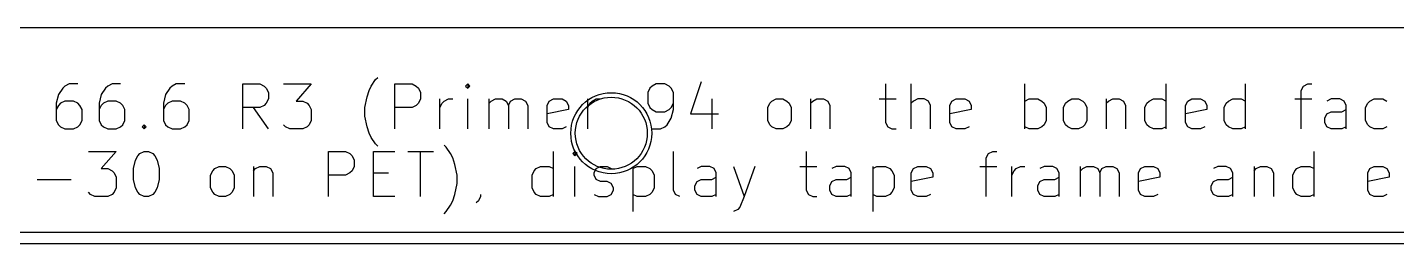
# Model space of a CAD drawing. Header units: millimetres. Extents: x 76 to 518, y -366 to -54.
# Drawn here: x 271 to 331.9, y -365.5 to -355.9 of the extents above; entities that cross this region are included whole.
import ezdxf

# ---------------------------------------------------------------- set-up
doc = ezdxf.new("R2010")
doc.units = ezdxf.units.MM
doc.layers.add('BLACK', color=7, linetype='CONTINUOUS')
doc.layers.add('WHITE', color=7, linetype='CONTINUOUS')

msp = doc.modelspace()

# ---------------------------------------------------------------- linework, layer by layer
at = {"layer": 'BLACK'}
msp.add_circle((297, -360.6), 1.6, dxfattribs=at)
at = {"layer": 'WHITE', "linetype": 'CONTINUOUS'}
for p, q in [((91.549999, -355.9), (502.45, -355.9)), ((272.904759, -358.409638), (272.714283, -358.504876)), ((273.285712, -358.409638), (272.904759, -358.409638)), ((274.809521, -358.409638), (274.619045, -358.504876)), ((275.190474, -358.409638), (274.809521, -358.409638)), ((277.666664, -358.409638), (277.476188, -358.504876)), ((278.047617, -358.409638), (277.666664, -358.409638)), ((280.619046, -360.409638), (280.619046, -358.409638)), ((280.619046, -358.409638), (281.380951, -358.409638)), ((281.380951, -358.409638), (281.571427, -358.504876)), ((282.42857, -358.409638), (283.666665, -358.409638)), ((283.666665, -358.409638), (282.999998, -359.171542)), ((286.333332, -358.504876), (286.523808, -358.219161)), ((286.523808, -358.219161), (286.619047, -358.123923)), ((287.380951, -360.409638), (287.380951, -358.409638)), ((287.380951, -358.409638), (288.142856, -358.409638)), ((288.142856, -358.409638), (288.333332, -358.504876)), ((290.619046, -358.409638), (290.523808, -358.504876)), ((290.714284, -358.504876), (290.619046, -358.409638)), ((290.619046, -358.409638), (290.619046, -358.600114)), ((298.999999, -358.409638), (298.809523, -358.504876)), ((299.380952, -358.409638), (298.999999, -358.409638)), ((299.571428, -358.504876), (299.380952, -358.409638)), ((300.999999, -358.3144), (300.523809, -359.742971)), ((309.190477, -358.409638), (309.190477, -360.123923)), ((310.333334, -360.409638), (310.333334, -358.409638)), ((315.380954, -360.409638), (315.380954, -358.409638)), ((321.666669, -360.409638), (321.666669, -358.409638)), ((325.190479, -360.409638), (325.190479, -358.409638)), ((327.761908, -358.504876), (327.952384, -358.409638)), ((327.952384, -358.409638), (328.14286, -358.409638)), ((272.428569, -358.885828), (272.333331, -359.26678)), ((272.619045, -358.600114), (272.428569, -358.885828)), ((272.714283, -358.504876), (272.619045, -358.600114)), ((274.333331, -358.885828), (274.238093, -359.26678)), ((274.523807, -358.600114), (274.333331, -358.885828)), ((274.619045, -358.504876), (274.523807, -358.600114)), ((277.190474, -358.885828), (277.095236, -359.26678)), ((277.38095, -358.600114), (277.190474, -358.885828)), ((277.476188, -358.504876), (277.38095, -358.600114)), ((281.571427, -358.504876), (281.666665, -358.600114)), ((281.666665, -358.600114), (281.761903, -358.79059)), ((281.761903, -358.79059), (281.761903, -359.076304)), ((286.047618, -359.457257), (286.142856, -358.981066)), ((286.142856, -358.981066), (286.238094, -358.695352)), ((286.238094, -358.695352), (286.333332, -358.504876)), ((288.333332, -358.504876), (288.42857, -358.600114)), ((288.42857, -358.600114), (288.523808, -358.79059)), ((288.523808, -358.79059), (288.523808, -359.076304)), ((290.523808, -358.504876), (290.619046, -358.600114)), ((290.619046, -358.600114), (290.714284, -358.504876)), ((298.714285, -358.600114), (298.619047, -358.79059)), ((298.619047, -358.79059), (298.619047, -359.26678)), ((298.809523, -358.504876), (298.714285, -358.600114)), ((299.666666, -358.600114), (299.571428, -358.504876)), ((299.761904, -358.79059), (299.666666, -358.600114)), ((299.761904, -359.552495), (299.761904, -358.79059)), ((327.66667, -358.695352), (327.761908, -358.504876)), ((327.66667, -360.409638), (327.66667, -358.695352)), ((272.333331, -359.26678), (272.333331, -360.028685)), ((272.428569, -359.362019), (272.333331, -359.552495)), ((272.523807, -359.26678), (272.428569, -359.362019)), ((272.714283, -359.171542), (272.523807, -359.26678)), ((273.095236, -359.171542), (272.714283, -359.171542)), ((273.285712, -359.26678), (273.095236, -359.171542)), ((273.38095, -359.362019), (273.285712, -359.26678)), ((273.476188, -359.552495), (273.38095, -359.362019)), ((273.476188, -360.028685), (273.476188, -359.552495)), ((274.238093, -359.26678), (274.238093, -360.028685)), ((274.333331, -359.362019), (274.238093, -359.552495)), ((274.428569, -359.26678), (274.333331, -359.362019)), ((274.619045, -359.171542), (274.428569, -359.26678)), ((274.999998, -359.171542), (274.619045, -359.171542)), ((275.190474, -359.26678), (274.999998, -359.171542)), ((275.285712, -359.362019), (275.190474, -359.26678)), ((275.38095, -359.552495), (275.285712, -359.362019)), ((275.38095, -360.028685), (275.38095, -359.552495)), ((277.095236, -359.26678), (277.095236, -360.028685)), ((277.190474, -359.362019), (277.095236, -359.552495)), ((277.285712, -359.26678), (277.190474, -359.362019)), ((277.476188, -359.171542), (277.285712, -359.26678)), ((277.857141, -359.171542), (277.476188, -359.171542)), ((278.047617, -359.26678), (277.857141, -359.171542)), ((278.142855, -359.362019), (278.047617, -359.26678)), ((278.238093, -359.552495), (278.142855, -359.362019)), ((278.238093, -360.028685), (278.238093, -359.552495)), ((281.380951, -359.457257), (280.619046, -359.457257)), ((281.761903, -360.409638), (281.095236, -359.457257)), ((281.571427, -359.362019), (281.380951, -359.457257)), ((281.666665, -359.26678), (281.571427, -359.362019)), ((281.761903, -359.076304), (281.666665, -359.26678)), ((282.999998, -359.171542), (283.285713, -359.171542)), ((283.285713, -359.171542), (283.476189, -359.26678)), ((283.476189, -359.26678), (283.571427, -359.362019)), ((283.571427, -359.362019), (283.666665, -359.552495)), ((283.666665, -359.552495), (283.666665, -360.028685)), ((286.047618, -359.838209), (286.047618, -359.457257)), ((288.142856, -359.457257), (287.380951, -359.457257)), ((288.333332, -359.362019), (288.142856, -359.457257)), ((288.42857, -359.26678), (288.333332, -359.362019)), ((288.523808, -359.076304), (288.42857, -359.26678)), ((289.380951, -360.409638), (289.380951, -359.076304)), ((289.380951, -359.457257), (289.476189, -359.26678)), ((289.476189, -359.26678), (289.571427, -359.171542)), ((289.571427, -359.171542), (289.761903, -359.076304)), ((289.761903, -359.076304), (289.95238, -359.076304)), ((290.619046, -360.409638), (290.619046, -359.076304)), ((291.571427, -360.409638), (291.571427, -359.076304)), ((291.571427, -359.26678), (291.666665, -359.171542)), ((291.666665, -359.171542), (291.857141, -359.076304)), ((291.857141, -359.076304), (292.142856, -359.076304)), ((292.142856, -359.076304), (292.333332, -359.171542)), ((292.333332, -359.171542), (292.42857, -359.362019)), ((292.42857, -359.362019), (292.523808, -359.171542)), ((292.42857, -359.362019), (292.42857, -360.409638)), ((292.523808, -359.171542), (292.714284, -359.076304)), ((292.714284, -359.076304), (292.999998, -359.076304)), ((292.999998, -359.076304), (293.190475, -359.171542)), ((293.190475, -359.171542), (293.285713, -359.362019)), ((293.285713, -359.362019), (293.285713, -360.409638)), ((294.142856, -359.362019), (294.238094, -359.171542)), ((294.142856, -360.123923), (294.142856, -359.362019)), ((295.095237, -359.552495), (294.142856, -359.742971)), ((294.238094, -359.171542), (294.42857, -359.076304)), ((294.42857, -359.076304), (294.809523, -359.076304)), ((294.809523, -359.076304), (294.999999, -359.171542)), ((294.999999, -359.171542), (295.095237, -359.362019)), ((295.095237, -359.362019), (295.095237, -359.552495)), ((295.95238, -360.409638), (295.95238, -359.076304)), ((295.95238, -359.457257), (296.047618, -359.26678)), ((296.047618, -359.26678), (296.142856, -359.171542)), ((296.142856, -359.171542), (296.333332, -359.076304)), ((296.333332, -359.076304), (296.523809, -359.076304)), ((298.619047, -359.26678), (298.714285, -359.457257)), ((298.714285, -359.457257), (298.809523, -359.552495)), ((298.809523, -359.552495), (298.999999, -359.647733)), ((298.999999, -359.647733), (299.380952, -359.647733)), ((299.380952, -359.647733), (299.571428, -359.552495)), ((299.571428, -359.552495), (299.666666, -359.457257)), ((299.666666, -359.457257), (299.761904, -359.26678)), ((299.666666, -359.933447), (299.761904, -359.552495)), ((301.47619, -359.076304), (301.47619, -360.409638)), ((303.952381, -359.457257), (304.047619, -359.26678)), ((303.952381, -360.028685), (303.952381, -359.457257)), ((304.047619, -359.26678), (304.142857, -359.171542)), ((304.142857, -359.171542), (304.333333, -359.076304)), ((304.333333, -359.076304), (304.619048, -359.076304)), ((304.619048, -359.076304), (304.809524, -359.171542)), ((304.809524, -359.171542), (304.904762, -359.26678)), ((304.904762, -359.26678), (305, -359.457257)), ((305, -359.457257), (305, -360.028685)), ((305.857143, -359.076304), (305.857143, -360.409638)), ((305.857143, -359.26678), (305.952381, -359.171542)), ((305.952381, -359.171542), (306.142857, -359.076304)), ((306.142857, -359.076304), (306.428572, -359.076304)), ((306.428572, -359.076304), (306.619048, -359.171542)), ((306.619048, -359.171542), (306.714286, -359.362019)), ((306.714286, -359.362019), (306.714286, -360.409638)), ((308.904763, -359.076304), (309.666667, -359.076304)), ((310.428572, -359.171542), (310.333334, -359.26678)), ((310.619048, -359.076304), (310.428572, -359.171542)), ((310.904763, -359.076304), (310.619048, -359.076304)), ((311.095239, -359.171542), (310.904763, -359.076304)), ((311.190477, -359.362019), (311.095239, -359.171542)), ((311.190477, -360.409638), (311.190477, -359.362019)), ((312.04762, -359.362019), (312.142858, -359.171542)), ((312.04762, -360.123923), (312.04762, -359.362019)), ((313.000001, -359.552495), (312.04762, -359.742971)), ((312.142858, -359.171542), (312.333334, -359.076304)), ((312.333334, -359.076304), (312.714287, -359.076304)), ((312.714287, -359.076304), (312.904763, -359.171542)), ((312.904763, -359.171542), (313.000001, -359.362019)), ((313.000001, -359.362019), (313.000001, -359.552495)), ((315.380954, -359.171542), (315.57143, -359.076304)), ((315.57143, -359.076304), (315.952383, -359.076304)), ((315.952383, -359.076304), (316.142859, -359.171542)), ((316.142859, -359.171542), (316.238097, -359.26678)), ((316.238097, -359.26678), (316.333335, -359.457257)), ((316.333335, -359.457257), (316.333335, -360.028685)), ((317.09524, -359.457257), (317.190478, -359.26678)), ((317.09524, -360.028685), (317.09524, -359.457257)), ((317.190478, -359.26678), (317.285716, -359.171542)), ((317.285716, -359.171542), (317.476192, -359.076304)), ((317.476192, -359.076304), (317.761907, -359.076304)), ((317.761907, -359.076304), (317.952383, -359.171542)), ((317.952383, -359.171542), (318.047621, -359.26678)), ((318.047621, -359.26678), (318.142859, -359.457257)), ((318.142859, -359.457257), (318.142859, -360.028685)), ((319.000002, -359.076304), (319.000002, -360.409638)), ((319.000002, -359.26678), (319.09524, -359.171542)), ((319.09524, -359.171542), (319.285716, -359.076304)), ((319.285716, -359.076304), (319.571431, -359.076304)), ((319.571431, -359.076304), (319.761907, -359.171542)), ((319.761907, -359.171542), (319.857145, -359.362019)), ((319.857145, -359.362019), (319.857145, -360.409638)), ((320.714288, -359.457257), (320.809526, -359.26678)), ((320.714288, -360.028685), (320.714288, -359.457257)), ((320.809526, -359.26678), (320.904764, -359.171542)), ((320.904764, -359.171542), (321.09524, -359.076304)), ((321.09524, -359.076304), (321.476193, -359.076304)), ((321.476193, -359.076304), (321.666669, -359.171542)), ((322.523812, -359.362019), (322.61905, -359.171542)), ((322.523812, -360.123923), (322.523812, -359.362019)), ((323.476193, -359.552495), (322.523812, -359.742971)), ((322.61905, -359.171542), (322.809526, -359.076304)), ((322.809526, -359.076304), (323.190479, -359.076304)), ((323.190479, -359.076304), (323.380955, -359.171542)), ((323.380955, -359.171542), (323.476193, -359.362019)), ((323.476193, -359.362019), (323.476193, -359.552495)), ((324.238098, -359.457257), (324.333336, -359.26678)), ((324.238098, -360.028685), (324.238098, -359.457257)), ((324.333336, -359.26678), (324.428574, -359.171542)), ((324.428574, -359.171542), (324.61905, -359.076304)), ((324.61905, -359.076304), (325.000003, -359.076304)), ((325.000003, -359.076304), (325.190479, -359.171542)), ((327.380956, -359.076304), (328.14286, -359.076304)), ((329.000003, -359.076304), (328.809527, -359.171542)), ((328.809527, -359.742971), (329.000003, -359.647733)), ((329.380956, -359.076304), (329.000003, -359.076304)), ((329.000003, -359.647733), (329.476194, -359.647733)), ((329.571432, -359.171542), (329.380956, -359.076304)), ((329.476194, -359.647733), (329.66667, -359.552495)), ((329.66667, -359.362019), (329.571432, -359.171542)), ((329.66667, -360.409638), (329.66667, -359.362019)), ((330.523813, -359.457257), (330.619051, -359.26678)), ((330.523813, -360.028685), (330.523813, -359.457257)), ((330.619051, -359.26678), (330.714289, -359.171542)), ((330.714289, -359.171542), (330.904765, -359.076304)), ((330.904765, -359.076304), (331.285718, -359.076304)), ((331.285718, -359.076304), (331.476194, -359.171542)), ((272.333331, -360.028685), (272.428569, -360.219161)), ((272.428569, -360.219161), (272.523807, -360.3144)), ((273.285712, -360.3144), (273.38095, -360.219161)), ((273.38095, -360.219161), (273.476188, -360.028685)), ((274.238093, -360.028685), (274.333331, -360.219161)), ((274.333331, -360.219161), (274.428569, -360.3144)), ((275.190474, -360.3144), (275.285712, -360.219161)), ((275.285712, -360.219161), (275.38095, -360.028685)), ((276.142855, -360.3144), (276.238093, -360.219161)), ((276.238093, -360.219161), (276.333331, -360.3144)), ((276.238093, -360.219161), (276.238093, -360.409638)), ((277.095236, -360.028685), (277.190474, -360.219161)), ((277.190474, -360.219161), (277.285712, -360.3144)), ((278.047617, -360.3144), (278.142855, -360.219161)), ((278.142855, -360.219161), (278.238093, -360.028685)), ((282.523808, -360.3144), (282.42857, -360.219161)), ((283.571427, -360.219161), (283.476189, -360.3144)), ((283.666665, -360.028685), (283.571427, -360.219161)), ((286.142856, -360.3144), (286.047618, -359.838209)), ((294.238094, -360.3144), (294.142856, -360.123923)), ((299.380952, -360.3144), (299.47619, -360.219161)), ((299.47619, -360.219161), (299.666666, -359.933447)), ((300.523809, -359.742971), (301.761904, -359.742971)), ((304.047619, -360.219161), (303.952381, -360.028685)), ((304.142857, -360.3144), (304.047619, -360.219161)), ((304.904762, -360.219161), (304.809524, -360.3144)), ((305, -360.028685), (304.904762, -360.219161)), ((309.190477, -360.123923), (309.285715, -360.3144)), ((312.142858, -360.3144), (312.04762, -360.123923)), ((316.238097, -360.219161), (316.142859, -360.3144)), ((316.333335, -360.028685), (316.238097, -360.219161)), ((317.190478, -360.219161), (317.09524, -360.028685)), ((317.285716, -360.3144), (317.190478, -360.219161)), ((318.047621, -360.219161), (317.952383, -360.3144)), ((318.142859, -360.028685), (318.047621, -360.219161)), ((320.809526, -360.219161), (320.714288, -360.028685)), ((320.904764, -360.3144), (320.809526, -360.219161)), ((322.61905, -360.3144), (322.523812, -360.123923)), ((324.333336, -360.219161), (324.238098, -360.028685)), ((324.428574, -360.3144), (324.333336, -360.219161)), ((328.714289, -359.933447), (328.809527, -359.742971)), ((328.714289, -360.123923), (328.714289, -359.933447)), ((328.809527, -360.3144), (328.714289, -360.123923)), ((330.619051, -360.219161), (330.523813, -360.028685)), ((330.714289, -360.3144), (330.619051, -360.219161)), ((272.523807, -360.3144), (272.714283, -360.409638)), ((272.714283, -360.409638), (273.095236, -360.409638)), ((273.095236, -360.409638), (273.285712, -360.3144)), ((274.428569, -360.3144), (274.619045, -360.409638)), ((274.619045, -360.409638), (274.999998, -360.409638)), ((274.999998, -360.409638), (275.190474, -360.3144)), ((276.238093, -360.409638), (276.142855, -360.3144)), ((276.333331, -360.3144), (276.238093, -360.409638)), ((277.285712, -360.3144), (277.476188, -360.409638)), ((277.476188, -360.409638), (277.857141, -360.409638)), ((277.857141, -360.409638), (278.047617, -360.3144)), ((282.714284, -360.409638), (282.523808, -360.3144)), ((283.285713, -360.409638), (282.714284, -360.409638)), ((283.476189, -360.3144), (283.285713, -360.409638)), ((286.238094, -360.600114), (286.142856, -360.3144)), ((286.333332, -360.79059), (286.238094, -360.600114)), ((286.523808, -361.076304), (286.333332, -360.79059)), ((294.42857, -360.409638), (294.238094, -360.3144)), ((294.809523, -360.409638), (294.42857, -360.409638)), ((294.999999, -360.3144), (294.809523, -360.409638)), ((298.809523, -360.409638), (299.190475, -360.409638)), ((299.190475, -360.409638), (299.380952, -360.3144)), ((304.333333, -360.409638), (304.142857, -360.3144)), ((304.619048, -360.409638), (304.333333, -360.409638)), ((304.809524, -360.3144), (304.619048, -360.409638)), ((309.285715, -360.3144), (309.476191, -360.409638)), ((309.476191, -360.409638), (309.666667, -360.409638)), ((312.333334, -360.409638), (312.142858, -360.3144)), ((312.714287, -360.409638), (312.333334, -360.409638)), ((312.904763, -360.3144), (312.714287, -360.409638)), ((315.57143, -360.409638), (315.380954, -360.3144)), ((315.952383, -360.409638), (315.57143, -360.409638)), ((316.142859, -360.3144), (315.952383, -360.409638)), ((317.476192, -360.409638), (317.285716, -360.3144)), ((317.761907, -360.409638), (317.476192, -360.409638)), ((317.952383, -360.3144), (317.761907, -360.409638)), ((321.09524, -360.409638), (320.904764, -360.3144)), ((321.476193, -360.409638), (321.09524, -360.409638)), ((321.666669, -360.3144), (321.476193, -360.409638)), ((322.809526, -360.409638), (322.61905, -360.3144)), ((323.190479, -360.409638), (322.809526, -360.409638)), ((323.380955, -360.3144), (323.190479, -360.409638)), ((324.61905, -360.409638), (324.428574, -360.3144)), ((325.000003, -360.409638), (324.61905, -360.409638)), ((325.190479, -360.3144), (325.000003, -360.409638)), ((329.000003, -360.409638), (328.809527, -360.3144)), ((329.476194, -360.409638), (329.000003, -360.409638)), ((329.66667, -360.3144), (329.476194, -360.409638)), ((330.904765, -360.409638), (330.714289, -360.3144)), ((331.285718, -360.409638), (330.904765, -360.409638)), ((331.476194, -360.3144), (331.285718, -360.409638)), ((273.761901, -361.409638), (274.999996, -361.409638)), ((274.999996, -361.409638), (274.333329, -362.171542)), ((276.047615, -361.504876), (276.238091, -361.409638)), ((276.238091, -361.409638), (276.428568, -361.409638)), ((276.428568, -361.409638), (276.619044, -361.504876)), ((284.428569, -363.409638), (284.428569, -361.409638)), ((284.428569, -361.409638), (285.190474, -361.409638)), ((285.190474, -361.409638), (285.38095, -361.504876)), ((286.428569, -363.409638), (286.428569, -361.409638)), ((286.428569, -361.409638), (287.38095, -361.409638)), ((286.619047, -361.171542), (286.523808, -361.076304)), ((287.952379, -361.409638), (289.095236, -361.409638)), ((288.523807, -363.409638), (288.523807, -361.409638)), ((289.666665, -361.219161), (289.571427, -361.123923)), ((289.857141, -361.504876), (289.666665, -361.219161)), ((294.42857, -363.409638), (294.42857, -361.409638)), ((295.380951, -361.409638), (295.285713, -361.504876)), ((295.476189, -361.504876), (295.380951, -361.409638)), ((295.380951, -361.409638), (295.380951, -361.600114)), ((299.761904, -363.123923), (299.761904, -361.409638)), ((305.666667, -361.409638), (305.666667, -363.123923)), ((313.761906, -361.504876), (313.952382, -361.409638)), ((313.952382, -361.409638), (314.142858, -361.409638)), ((328.238098, -363.409638), (328.238098, -361.409638)), ((275.761901, -362.171542), (275.857139, -361.79059)), ((275.857139, -361.79059), (275.952377, -361.600114)), ((275.952377, -361.600114), (276.047615, -361.504876)), ((276.619044, -361.504876), (276.714282, -361.600114)), ((276.714282, -361.600114), (276.80952, -361.79059)), ((276.80952, -361.79059), (276.904758, -362.171542)), ((279.380949, -362.171542), (279.571425, -362.076304)), ((279.571425, -362.076304), (279.85714, -362.076304)), ((279.85714, -362.076304), (280.047616, -362.171542)), ((281.095235, -362.076304), (281.095235, -363.409638)), ((281.190473, -362.171542), (281.380949, -362.076304)), ((281.380949, -362.076304), (281.666664, -362.076304)), ((281.666664, -362.076304), (281.85714, -362.171542)), ((285.38095, -361.504876), (285.476188, -361.600114)), ((285.476188, -361.600114), (285.571426, -361.79059)), ((285.571426, -362.076304), (285.476188, -362.26678)), ((285.571426, -361.79059), (285.571426, -362.076304)), ((289.952379, -361.695352), (289.857141, -361.504876)), ((290.047617, -361.981066), (289.952379, -361.695352)), ((290.142855, -362.457257), (290.047617, -361.981066)), ((293.666665, -362.171542), (293.857141, -362.076304)), ((293.857141, -362.076304), (294.238094, -362.076304)), ((294.238094, -362.076304), (294.42857, -362.171542)), ((295.285713, -361.504876), (295.380951, -361.600114)), ((295.380951, -361.600114), (295.476189, -361.504876)), ((295.380951, -363.409638), (295.380951, -362.076304)), ((296.333332, -362.171542), (296.523808, -362.076304)), ((296.523808, -362.076304), (296.809522, -362.076304)), ((296.809522, -362.076304), (296.999999, -362.171542)), ((297.95238, -362.076304), (297.95238, -364.076304)), ((297.95238, -362.171542), (298.142856, -362.076304)), ((298.142856, -362.076304), (298.523809, -362.076304)), ((298.523809, -362.076304), (298.714285, -362.171542)), ((300.999999, -362.076304), (300.809523, -362.171542)), ((301.380952, -362.076304), (300.999999, -362.076304)), ((301.571428, -362.171542), (301.380952, -362.076304)), ((302.428571, -362.076304), (302.904761, -363.409638)), ((303.380952, -362.076304), (302.904761, -363.409638)), ((305.380953, -362.076304), (306.142857, -362.076304)), ((307, -362.076304), (306.809524, -362.171542)), ((307.380953, -362.076304), (307, -362.076304)), ((307.571429, -362.171542), (307.380953, -362.076304)), ((308.619048, -362.076304), (308.619048, -364.076304)), ((308.619048, -362.171542), (308.809524, -362.076304)), ((308.809524, -362.076304), (309.190477, -362.076304)), ((309.190477, -362.076304), (309.380953, -362.171542)), ((310.428572, -362.171542), (310.619048, -362.076304)), ((310.619048, -362.076304), (311.000001, -362.076304)), ((311.000001, -362.076304), (311.190477, -362.171542)), ((313.380954, -362.076304), (314.142858, -362.076304)), ((313.666668, -361.695352), (313.761906, -361.504876)), ((313.666668, -363.409638), (313.666668, -361.695352)), ((314.809525, -363.409638), (314.809525, -362.076304)), ((315.000001, -362.171542), (315.190477, -362.076304)), ((315.190477, -362.076304), (315.380954, -362.076304)), ((316.238096, -362.076304), (316.04762, -362.171542)), ((316.619049, -362.076304), (316.238096, -362.076304)), ((316.809525, -362.171542), (316.619049, -362.076304)), ((317.857144, -363.409638), (317.857144, -362.076304)), ((317.952382, -362.171542), (318.142858, -362.076304)), ((318.142858, -362.076304), (318.428573, -362.076304)), ((318.428573, -362.076304), (318.619049, -362.171542)), ((318.809525, -362.171542), (319.000001, -362.076304)), ((319.000001, -362.076304), (319.285715, -362.076304)), ((319.285715, -362.076304), (319.476192, -362.171542)), ((320.523811, -362.171542), (320.714287, -362.076304)), ((320.714287, -362.076304), (321.09524, -362.076304)), ((321.09524, -362.076304), (321.285716, -362.171542)), ((323.952383, -362.076304), (323.761907, -362.171542)), ((324.333336, -362.076304), (323.952383, -362.076304)), ((324.523812, -362.171542), (324.333336, -362.076304)), ((325.571431, -362.076304), (325.571431, -363.409638)), ((325.666669, -362.171542), (325.857145, -362.076304)), ((325.857145, -362.076304), (326.14286, -362.076304)), ((326.14286, -362.076304), (326.333336, -362.171542)), ((327.476193, -362.171542), (327.666669, -362.076304)), ((327.666669, -362.076304), (328.047622, -362.076304)), ((328.047622, -362.076304), (328.238098, -362.171542)), ((330.714289, -362.171542), (330.904765, -362.076304)), ((330.904765, -362.076304), (331.285718, -362.076304)), ((331.285718, -362.076304), (331.476194, -362.171542)), ((271.476187, -362.647733), (272.999997, -362.647733)), ((274.333329, -362.171542), (274.619044, -362.171542)), ((274.619044, -362.171542), (274.80952, -362.26678)), ((274.80952, -362.26678), (274.904758, -362.362019)), ((274.904758, -362.362019), (274.999996, -362.552495)), ((274.999996, -362.552495), (274.999996, -363.028685)), ((275.761901, -362.647733), (275.761901, -362.171542)), ((275.857139, -363.028685), (275.761901, -362.647733)), ((276.904758, -362.647733), (276.80952, -363.028685)), ((276.904758, -362.171542), (276.904758, -362.647733)), ((279.190473, -362.457257), (279.285711, -362.26678)), ((279.190473, -363.028685), (279.190473, -362.457257)), ((279.285711, -362.26678), (279.380949, -362.171542)), ((280.047616, -362.171542), (280.142854, -362.26678)), ((280.142854, -362.26678), (280.238092, -362.457257)), ((280.238092, -362.457257), (280.238092, -363.028685)), ((281.095235, -362.26678), (281.190473, -362.171542)), ((281.85714, -362.171542), (281.952378, -362.362019)), ((281.952378, -362.362019), (281.952378, -363.409638)), ((285.190474, -362.457257), (284.428569, -362.457257)), ((285.38095, -362.362019), (285.190474, -362.457257)), ((285.476188, -362.26678), (285.38095, -362.362019)), ((286.428569, -362.362019), (287.095236, -362.362019)), ((290.142855, -362.838209), (290.142855, -362.457257)), ((293.476189, -362.457257), (293.571427, -362.26678)), ((293.476189, -363.028685), (293.476189, -362.457257)), ((293.571427, -362.26678), (293.666665, -362.171542)), ((296.238094, -362.362019), (296.333332, -362.171542)), ((296.238094, -362.457257), (296.238094, -362.362019)), ((296.333332, -362.647733), (296.238094, -362.457257)), ((296.523808, -362.742971), (296.333332, -362.647733)), ((298.714285, -362.171542), (298.809523, -362.26678)), ((298.809523, -362.26678), (298.904761, -362.457257)), ((298.904761, -362.457257), (298.904761, -363.028685)), ((300.809523, -362.742971), (300.999999, -362.647733)), ((300.999999, -362.647733), (301.47619, -362.647733)), ((301.47619, -362.647733), (301.666666, -362.552495)), ((301.666666, -362.362019), (301.571428, -362.171542)), ((301.666666, -363.409638), (301.666666, -362.362019)), ((306.809524, -362.742971), (307, -362.647733)), ((307, -362.647733), (307.476191, -362.647733)), ((307.476191, -362.647733), (307.666667, -362.552495)), ((307.666667, -362.362019), (307.571429, -362.171542)), ((307.666667, -363.409638), (307.666667, -362.362019)), ((309.380953, -362.171542), (309.476191, -362.26678)), ((309.476191, -362.26678), (309.571429, -362.457257)), ((309.571429, -362.457257), (309.571429, -363.028685)), ((310.333334, -362.362019), (310.428572, -362.171542)), ((310.333334, -363.123923), (310.333334, -362.362019)), ((311.285715, -362.552495), (310.333334, -362.742971)), ((311.190477, -362.171542), (311.285715, -362.362019)), ((311.285715, -362.362019), (311.285715, -362.552495)), ((314.809525, -362.457257), (314.904763, -362.26678)), ((314.904763, -362.26678), (315.000001, -362.171542)), ((316.04762, -362.742971), (316.238096, -362.647733)), ((316.238096, -362.647733), (316.714287, -362.647733)), ((316.714287, -362.647733), (316.904763, -362.552495)), ((316.904763, -362.362019), (316.809525, -362.171542)), ((316.904763, -363.409638), (316.904763, -362.362019)), ((317.857144, -362.26678), (317.952382, -362.171542)), ((318.619049, -362.171542), (318.714287, -362.362019)), ((318.714287, -362.362019), (318.809525, -362.171542)), ((318.714287, -362.362019), (318.714287, -363.409638)), ((319.476192, -362.171542), (319.57143, -362.362019)), ((319.57143, -362.362019), (319.57143, -363.409638)), ((320.428573, -362.362019), (320.523811, -362.171542)), ((320.428573, -363.123923), (320.428573, -362.362019)), ((321.380954, -362.552495), (320.428573, -362.742971)), ((321.285716, -362.171542), (321.380954, -362.362019)), ((321.380954, -362.362019), (321.380954, -362.552495)), ((323.761907, -362.742971), (323.952383, -362.647733)), ((323.952383, -362.647733), (324.428574, -362.647733)), ((324.428574, -362.647733), (324.61905, -362.552495)), ((324.61905, -362.362019), (324.523812, -362.171542)), ((324.61905, -363.409638), (324.61905, -362.362019)), ((325.571431, -362.26678), (325.666669, -362.171542)), ((326.333336, -362.171542), (326.428574, -362.362019)), ((326.428574, -362.362019), (326.428574, -363.409638)), ((327.285717, -362.457257), (327.380955, -362.26678)), ((327.285717, -363.028685), (327.285717, -362.457257)), ((327.380955, -362.26678), (327.476193, -362.171542)), ((330.619051, -362.362019), (330.714289, -362.171542)), ((330.619051, -363.123923), (330.619051, -362.362019)), ((331.571432, -362.552495), (330.619051, -362.742971)), ((331.476194, -362.171542), (331.571432, -362.362019)), ((331.571432, -362.362019), (331.571432, -362.552495)), ((273.857139, -363.3144), (273.761901, -363.219161)), ((274.047615, -363.409638), (273.857139, -363.3144)), ((274.80952, -363.3144), (274.619044, -363.409638)), ((274.904758, -363.219161), (274.80952, -363.3144)), ((274.999996, -363.028685), (274.904758, -363.219161)), ((275.952377, -363.219161), (275.857139, -363.028685)), ((276.047615, -363.3144), (275.952377, -363.219161)), ((276.238091, -363.409638), (276.047615, -363.3144)), ((276.619044, -363.3144), (276.428568, -363.409638)), ((276.714282, -363.219161), (276.619044, -363.3144)), ((276.80952, -363.028685), (276.714282, -363.219161)), ((279.285711, -363.219161), (279.190473, -363.028685)), ((279.380949, -363.3144), (279.285711, -363.219161)), ((279.571425, -363.409638), (279.380949, -363.3144)), ((280.047616, -363.3144), (279.85714, -363.409638)), ((280.142854, -363.219161), (280.047616, -363.3144)), ((280.238092, -363.028685), (280.142854, -363.219161)), ((289.952379, -363.600114), (290.047617, -363.3144)), ((290.047617, -363.3144), (290.142855, -362.838209)), ((291.190474, -363.3144), (291.190474, -363.409638)), ((293.571427, -363.219161), (293.476189, -363.028685)), ((293.666665, -363.3144), (293.571427, -363.219161)), ((293.857141, -363.409638), (293.666665, -363.3144)), ((294.42857, -363.3144), (294.238094, -363.409638)), ((296.238094, -363.3144), (296.42857, -363.409638)), ((296.809522, -362.742971), (296.523808, -362.742971)), ((296.999999, -362.838209), (296.809522, -362.742971)), ((296.809522, -363.409638), (296.999999, -363.3144)), ((297.095237, -363.028685), (296.999999, -362.838209)), ((296.999999, -363.3144), (297.095237, -363.123923)), ((297.095237, -363.123923), (297.095237, -363.028685)), ((298.142856, -363.409638), (297.95238, -363.3144)), ((298.714285, -363.3144), (298.523809, -363.409638)), ((298.809523, -363.219161), (298.714285, -363.3144)), ((298.904761, -363.028685), (298.809523, -363.219161)), ((299.857142, -363.3144), (299.761904, -363.123923)), ((300.047618, -363.409638), (299.857142, -363.3144)), ((300.714285, -362.933447), (300.809523, -362.742971)), ((300.714285, -363.123923), (300.714285, -362.933447)), ((300.809523, -363.3144), (300.714285, -363.123923)), ((300.999999, -363.409638), (300.809523, -363.3144)), ((301.666666, -363.3144), (301.47619, -363.409638)), ((305.666667, -363.123923), (305.761905, -363.3144)), ((305.761905, -363.3144), (305.952381, -363.409638)), ((306.714286, -362.933447), (306.809524, -362.742971)), ((306.714286, -363.123923), (306.714286, -362.933447)), ((306.809524, -363.3144), (306.714286, -363.123923)), ((307, -363.409638), (306.809524, -363.3144)), ((307.666667, -363.3144), (307.476191, -363.409638)), ((308.809524, -363.409638), (308.619048, -363.3144)), ((309.380953, -363.3144), (309.190477, -363.409638)), ((309.476191, -363.219161), (309.380953, -363.3144)), ((309.571429, -363.028685), (309.476191, -363.219161)), ((310.428572, -363.3144), (310.333334, -363.123923)), ((310.619048, -363.409638), (310.428572, -363.3144)), ((311.190477, -363.3144), (311.000001, -363.409638)), ((315.952382, -362.933447), (316.04762, -362.742971)), ((315.952382, -363.123923), (315.952382, -362.933447)), ((316.04762, -363.3144), (315.952382, -363.123923)), ((316.238096, -363.409638), (316.04762, -363.3144)), ((316.904763, -363.3144), (316.714287, -363.409638)), ((320.523811, -363.3144), (320.428573, -363.123923)), ((320.714287, -363.409638), (320.523811, -363.3144)), ((321.285716, -363.3144), (321.09524, -363.409638)), ((323.666669, -362.933447), (323.761907, -362.742971)), ((323.666669, -363.123923), (323.666669, -362.933447)), ((323.761907, -363.3144), (323.666669, -363.123923)), ((323.952383, -363.409638), (323.761907, -363.3144)), ((324.61905, -363.3144), (324.428574, -363.409638)), ((327.380955, -363.219161), (327.285717, -363.028685)), ((327.476193, -363.3144), (327.380955, -363.219161)), ((327.666669, -363.409638), (327.476193, -363.3144)), ((328.238098, -363.3144), (328.047622, -363.409638)), ((330.714289, -363.3144), (330.619051, -363.123923)), ((330.904765, -363.409638), (330.714289, -363.3144)), ((331.476194, -363.3144), (331.285718, -363.409638)), ((274.619044, -363.409638), (274.047615, -363.409638)), ((276.428568, -363.409638), (276.238091, -363.409638)), ((279.85714, -363.409638), (279.571425, -363.409638)), ((287.38095, -363.409638), (286.428569, -363.409638)), ((289.666665, -364.076304), (289.857141, -363.79059)), ((289.857141, -363.79059), (289.952379, -363.600114)), ((291.095236, -363.600114), (290.999998, -363.695352)), ((291.190474, -363.409638), (291.095236, -363.600114)), ((294.238094, -363.409638), (293.857141, -363.409638)), ((296.42857, -363.409638), (296.809522, -363.409638)), ((298.523809, -363.409638), (298.142856, -363.409638)), ((301.47619, -363.409638), (300.999999, -363.409638)), ((302.714285, -363.885828), (302.619047, -363.981066)), ((302.904761, -363.409638), (302.714285, -363.885828)), ((305.952381, -363.409638), (306.142857, -363.409638)), ((307.476191, -363.409638), (307, -363.409638)), ((309.190477, -363.409638), (308.809524, -363.409638)), ((311.000001, -363.409638), (310.619048, -363.409638)), ((316.714287, -363.409638), (316.238096, -363.409638)), ((321.09524, -363.409638), (320.714287, -363.409638)), ((324.428574, -363.409638), (323.952383, -363.409638)), ((328.047622, -363.409638), (327.666669, -363.409638)), ((331.285718, -363.409638), (330.904765, -363.409638)), ((289.571427, -364.171542), (289.666665, -364.076304)), ((302.619047, -363.981066), (302.428571, -364.076304)), ((93, -365), (501, -365)), ((93, -365.5), (501, -365.5))]:
    msp.add_line(p, q, dxfattribs=at)
at = {"layer": 'WHITE'}
msp.add_circle((297, -360.6), 1.8, dxfattribs=at)

doc.saveas('drawing.dxf')
